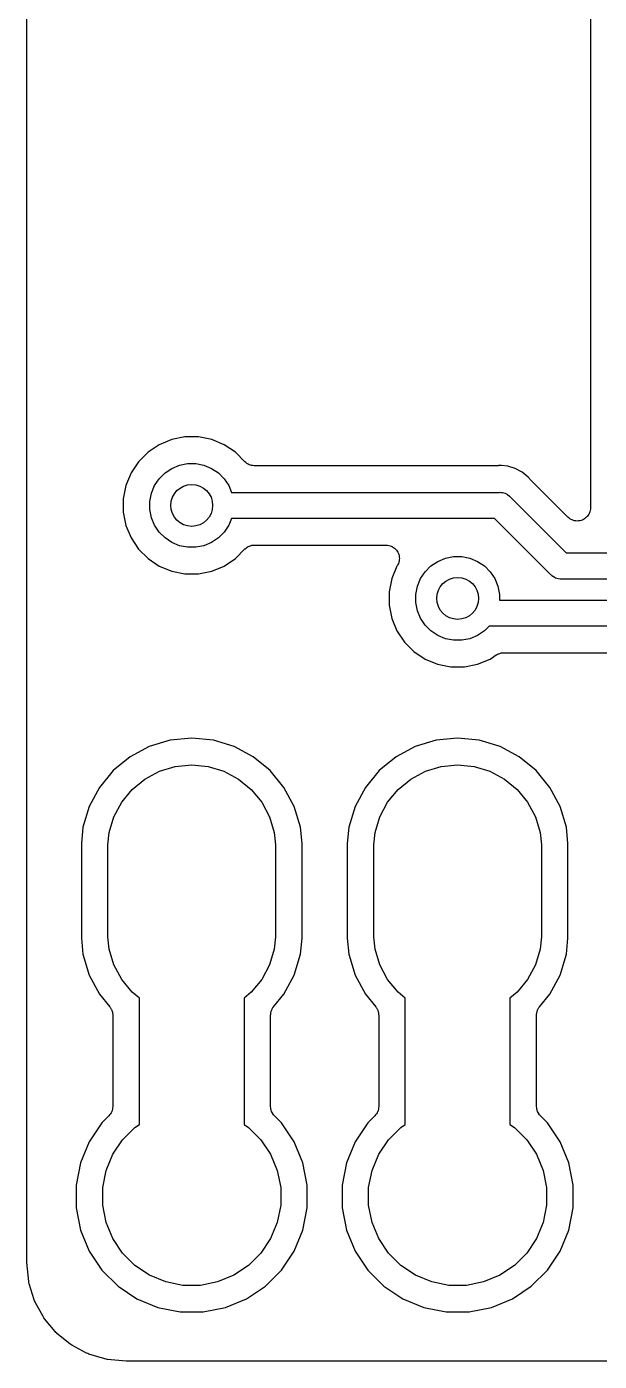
# Model space of a CAD drawing. Extents: x 94.3 to 145.3, y -143.8 to -113.4.
# Drawn here: x 94.31 to 99.78, y -143.82 to -131.06 of the extents above; entities that cross this region are included whole.
import ezdxf

# ---------------------------------------------------------------- set-up
doc = ezdxf.new("R2010")
doc.units = 0
doc.layers.add('BLACK', color=7, linetype='CONTINUOUS')

msp = doc.modelspace()

# ---------------------------------------------------------------- linework, layer by layer
at = {"layer": 'BLACK', "linetype": 'CONTINUOUS'}
for p, q in [((94.309, -142.86), (94.309, -123.466)), ((99.695, -128.911), (99.695, -135.658)), ((95.5752, -135.056), (95.4681, -135.128)), ((95.6942, -135.007), (95.5752, -135.056)), ((95.8206, -134.982), (95.6942, -135.007)), ((95.9494, -134.982), (95.8206, -134.982)), ((96.0758, -135.007), (95.9494, -134.982)), ((96.1948, -135.056), (96.0758, -135.007)), ((96.3019, -135.128), (96.1948, -135.056)), ((95.4681, -135.128), (95.377, -135.219)), ((96.3937, -135.22), (96.3019, -135.128)), ((95.3054, -135.326), (95.2561, -135.445)), ((95.377, -135.219), (95.3054, -135.326)), ((95.5743, -135.381), (95.63, -135.325)), ((95.63, -135.325), (95.6955, -135.282)), ((95.6955, -135.282), (95.7683, -135.251)), ((95.7683, -135.251), (95.8456, -135.236)), ((95.8456, -135.236), (95.9244, -135.236)), ((95.9244, -135.236), (96.0017, -135.251)), ((96.0017, -135.251), (96.0745, -135.282)), ((96.0745, -135.282), (96.14, -135.325)), ((96.14, -135.325), (96.1957, -135.381)), ((96.4028, -135.227), (96.3937, -135.22)), ((96.4117, -135.235), (96.4028, -135.227)), ((96.4123, -135.235), (96.4117, -135.235)), ((96.4129, -135.236), (96.4123, -135.235)), ((96.4232, -135.241), (96.4129, -135.236)), ((96.4335, -135.247), (96.4232, -135.241)), ((96.4341, -135.247), (96.4335, -135.247)), ((96.4347, -135.247), (96.4341, -135.247)), ((96.4458, -135.251), (96.4347, -135.247)), ((96.4571, -135.254), (96.4458, -135.251)), ((96.4578, -135.254), (96.4571, -135.254)), ((96.4584, -135.254), (96.4578, -135.254)), ((96.47, -135.256), (96.4584, -135.254)), ((96.4817, -135.257), (96.47, -135.256)), ((96.483, -135.257), (96.4817, -135.257)), ((96.4831, -135.257), (96.483, -135.257)), ((96.4835, -135.257), (96.4831, -135.257)), ((96.4831, -135.257), (96.4831, -135.257)), ((98.8053, -135.257), (96.4835, -135.257)), ((98.8107, -135.256), (98.8053, -135.257)), ((98.816, -135.257), (98.8107, -135.256)), ((98.8178, -135.256), (98.816, -135.257)), ((98.8302, -135.255), (98.8178, -135.256)), ((98.8426, -135.256), (98.8302, -135.255)), ((98.9045, -135.262), (98.8426, -135.256)), ((98.8426, -135.256), (98.8426, -135.256)), ((98.9759, -135.284), (98.9045, -135.262)), ((99.0418, -135.319), (98.9759, -135.284)), ((99.0995, -135.367), (99.0418, -135.319)), ((95.2561, -135.445), (95.231, -135.572)), ((95.5004, -135.519), (95.5305, -135.447)), ((95.5305, -135.447), (95.5743, -135.381)), ((96.1957, -135.381), (96.2395, -135.447)), ((96.2395, -135.447), (96.2662, -135.511)), ((99.1074, -135.376), (99.0995, -135.367)), ((99.1112, -135.38), (99.1074, -135.376)), ((99.1145, -135.384), (99.1112, -135.38)), ((99.1158, -135.386), (99.1145, -135.384)), ((99.4782, -135.748), (99.1158, -135.386)), ((95.231, -135.572), (95.231, -135.7)), ((95.485, -135.597), (95.5004, -135.519)), ((96.2662, -135.511), (98.8241, -135.511)), ((98.8241, -135.511), (98.8302, -135.51)), ((98.8302, -135.51), (98.8363, -135.511)), ((98.8363, -135.511), (98.8363, -135.511)), ((98.8363, -135.511), (98.8547, -135.513)), ((98.8547, -135.513), (98.8782, -135.52)), ((98.8782, -135.52), (98.9, -135.532)), ((98.9, -135.532), (98.919, -135.547)), ((98.919, -135.547), (98.9229, -135.552)), ((98.9229, -135.552), (99.461, -136.09)), ((95.231, -135.7), (95.2561, -135.827)), ((95.485, -135.675), (95.485, -135.597)), ((95.5004, -135.753), (95.485, -135.675)), ((99.6847, -135.708), (99.6789, -135.719)), ((99.6848, -135.708), (99.6847, -135.708)), ((99.6849, -135.708), (99.6848, -135.708)), ((99.6886, -135.696), (99.6849, -135.708)), ((99.6922, -135.685), (99.6886, -135.696)), ((99.6923, -135.684), (99.6922, -135.685)), ((99.6936, -135.672), (99.6923, -135.684)), ((99.6923, -135.684), (99.6923, -135.684)), ((99.695, -135.66), (99.6936, -135.672)), ((99.695, -135.658), (99.695, -135.66)), ((99.695, -135.66), (99.695, -135.66)), ((99.695, -135.66), (99.695, -135.66)), ((99.695, -135.66), (99.695, -135.66)), ((95.2561, -135.827), (95.3054, -135.946)), ((95.5305, -135.825), (95.5004, -135.753)), ((95.5743, -135.891), (95.5305, -135.825)), ((96.2395, -135.825), (96.1957, -135.891)), ((96.2662, -135.761), (96.2395, -135.825)), ((98.7784, -135.761), (96.2662, -135.761)), ((99.3165, -136.299), (98.7784, -135.761)), ((99.4876, -135.756), (99.4782, -135.748)), ((99.497, -135.764), (99.4876, -135.756)), ((99.4972, -135.764), (99.497, -135.764)), ((99.4974, -135.764), (99.4972, -135.764)), ((99.508, -135.769), (99.4974, -135.764)), ((99.5188, -135.775), (99.508, -135.769)), ((99.519, -135.775), (99.5188, -135.775)), ((99.5192, -135.775), (99.519, -135.775)), ((99.5309, -135.779), (99.5192, -135.775)), ((99.5425, -135.783), (99.5309, -135.779)), ((99.5427, -135.783), (99.5425, -135.783)), ((99.5429, -135.783), (99.5427, -135.783)), ((99.555, -135.784), (99.5429, -135.783)), ((99.5671, -135.785), (99.555, -135.784)), ((99.5673, -135.785), (99.5671, -135.785)), ((99.5676, -135.785), (99.5673, -135.785)), ((99.5798, -135.784), (99.5676, -135.785)), ((99.5918, -135.783), (99.5798, -135.784)), ((99.592, -135.783), (99.5918, -135.783)), ((99.5922, -135.783), (99.592, -135.783)), ((99.6042, -135.779), (99.5922, -135.783)), ((99.6156, -135.776), (99.6042, -135.779)), ((99.6158, -135.776), (99.6156, -135.776)), ((99.616, -135.776), (99.6158, -135.776)), ((99.6269, -135.77), (99.616, -135.776)), ((99.6375, -135.764), (99.6269, -135.77)), ((99.6377, -135.764), (99.6375, -135.764)), ((99.6379, -135.764), (99.6377, -135.764)), ((99.6475, -135.756), (99.6379, -135.764)), ((99.6569, -135.749), (99.6475, -135.756)), ((99.657, -135.749), (99.6569, -135.749)), ((99.6572, -135.749), (99.657, -135.749)), ((99.6651, -135.739), (99.6572, -135.749)), ((99.6728, -135.73), (99.6651, -135.739)), ((99.6729, -135.73), (99.6728, -135.73)), ((99.673, -135.73), (99.6729, -135.73)), ((99.6789, -135.719), (99.673, -135.73)), ((95.3054, -135.946), (95.377, -136.053)), ((95.63, -135.947), (95.5743, -135.891)), ((95.6955, -135.99), (95.63, -135.947)), ((96.14, -135.947), (96.0745, -135.99)), ((96.1957, -135.891), (96.14, -135.947)), ((95.377, -136.053), (95.4681, -136.144)), ((95.7683, -136.021), (95.6955, -135.99)), ((95.8456, -136.036), (95.7683, -136.021)), ((95.9244, -136.036), (95.8456, -136.036)), ((96.0017, -136.021), (95.9244, -136.036)), ((96.0745, -135.99), (96.0017, -136.021)), ((96.3019, -136.144), (96.3937, -136.052)), ((96.3937, -136.052), (96.394, -136.052)), ((96.394, -136.052), (96.395, -136.051)), ((96.394, -136.052), (96.394, -136.052)), ((96.394, -136.052), (96.394, -136.052)), ((96.395, -136.051), (96.4042, -136.044)), ((96.4042, -136.044), (96.4132, -136.036)), ((96.4132, -136.036), (96.4138, -136.036)), ((96.4138, -136.036), (96.4143, -136.035)), ((96.4143, -136.035), (96.4248, -136.03)), ((96.4248, -136.03), (96.4351, -136.025)), ((96.4351, -136.025), (96.4357, -136.024)), ((96.4357, -136.024), (96.4363, -136.024)), ((96.4363, -136.024), (96.4476, -136.021)), ((96.4476, -136.021), (96.4588, -136.017)), ((96.4588, -136.017), (96.4595, -136.017)), ((96.4595, -136.017), (96.4601, -136.017)), ((96.4601, -136.017), (96.4718, -136.016)), ((96.4718, -136.016), (96.4835, -136.015)), ((96.4835, -136.015), (97.7416, -136.015)), ((97.7416, -136.015), (97.7428, -136.015)), ((97.7428, -136.015), (97.7428, -136.015)), ((97.7428, -136.015), (97.7429, -136.015)), ((97.7429, -136.015), (97.7434, -136.015)), ((97.7434, -136.015), (97.7554, -136.016)), ((97.7554, -136.016), (97.7675, -136.018)), ((97.7675, -136.018), (97.7677, -136.018)), ((97.7677, -136.018), (97.768, -136.018)), ((97.768, -136.018), (97.7796, -136.021)), ((97.7796, -136.021), (97.7911, -136.025)), ((97.7911, -136.025), (97.7914, -136.025)), ((97.7914, -136.025), (97.7916, -136.025)), ((97.7916, -136.025), (97.8022, -136.031)), ((97.8022, -136.031), (97.8129, -136.037)), ((97.8129, -136.037), (97.8131, -136.037)), ((97.8131, -136.037), (97.8134, -136.037)), ((97.8134, -136.037), (97.8225, -136.045)), ((97.8225, -136.045), (97.832, -136.053)), ((97.832, -136.053), (97.8321, -136.053)), ((97.8321, -136.053), (97.8323, -136.053)), ((97.8323, -136.053), (97.8399, -136.063)), ((97.8399, -136.063), (97.8476, -136.072)), ((97.8476, -136.072), (97.8477, -136.072)), ((97.8477, -136.072), (97.8479, -136.072)), ((97.8479, -136.072), (97.8535, -136.083)), ((97.8535, -136.083), (97.8592, -136.094)), ((97.8592, -136.094), (97.8592, -136.094)), ((97.8592, -136.094), (97.8594, -136.094)), ((97.8594, -136.094), (97.8627, -136.106)), ((99.461, -136.09), (107.954, -136.09)), ((95.4681, -136.144), (95.5752, -136.216)), ((95.5752, -136.216), (95.6942, -136.265)), ((96.0758, -136.265), (96.1948, -136.216)), ((96.1948, -136.216), (96.3019, -136.144)), ((97.8454, -136.215), (97.7961, -136.334)), ((97.8472, -136.213), (97.8454, -136.215)), ((97.8529, -136.202), (97.8472, -136.213)), ((97.8587, -136.191), (97.8529, -136.202)), ((97.8588, -136.191), (97.8587, -136.191)), ((97.8589, -136.191), (97.8588, -136.191)), ((97.8624, -136.179), (97.8589, -136.191)), ((97.866, -136.168), (97.8624, -136.179)), ((97.8627, -136.106), (97.8663, -136.118)), ((97.8661, -136.167), (97.866, -136.167)), ((97.866, -136.167), (97.866, -136.168)), ((97.8673, -136.155), (97.8661, -136.167)), ((97.8663, -136.118), (97.8663, -136.118)), ((97.8663, -136.118), (97.8664, -136.118)), ((97.8664, -136.118), (97.8675, -136.13)), ((97.8686, -136.143), (97.8673, -136.155)), ((97.8675, -136.13), (97.8686, -136.142)), ((97.8686, -136.142), (97.8686, -136.143)), ((97.8686, -136.143), (97.8686, -136.143)), ((98.1143, -136.27), (98.17, -136.214)), ((98.17, -136.214), (98.2355, -136.171)), ((98.2355, -136.171), (98.3083, -136.14)), ((98.3083, -136.14), (98.3856, -136.125)), ((98.3856, -136.125), (98.4644, -136.125)), ((98.4644, -136.125), (98.5417, -136.14)), ((98.5417, -136.14), (98.6145, -136.171)), ((98.6145, -136.171), (98.68, -136.214)), ((98.68, -136.214), (98.7357, -136.27)), ((95.6942, -136.265), (95.8206, -136.29)), ((95.8206, -136.29), (95.9494, -136.29)), ((95.9494, -136.29), (96.0758, -136.265)), ((97.7961, -136.334), (97.771, -136.461)), ((98.0404, -136.408), (98.0705, -136.336)), ((98.0705, -136.336), (98.1143, -136.27)), ((98.7357, -136.27), (98.7795, -136.336)), ((98.7795, -136.336), (98.8096, -136.408)), ((99.3204, -136.304), (99.3165, -136.299)), ((99.3251, -136.308), (99.3204, -136.304)), ((99.3394, -136.319), (99.3251, -136.308)), ((99.3569, -136.329), (99.3394, -136.319)), ((99.3611, -136.331), (99.3569, -136.329)), ((99.3847, -136.338), (99.3611, -136.331)), ((99.4031, -136.34), (99.3847, -136.338)), ((99.4092, -136.341), (99.4031, -136.34)), ((99.4031, -136.34), (99.4031, -136.34)), ((99.4153, -136.34), (99.4092, -136.341)), ((108, -136.34), (99.4153, -136.34)), ((97.771, -136.461), (97.771, -136.589)), ((98.025, -136.486), (98.0404, -136.408)), ((98.8096, -136.408), (98.825, -136.486)), ((97.771, -136.589), (97.7961, -136.716)), ((98.025, -136.564), (98.025, -136.486)), ((98.0404, -136.642), (98.025, -136.564)), ((98.825, -136.486), (98.825, -136.54)), ((98.825, -136.54), (108.901, -136.54)), ((97.7961, -136.716), (97.8454, -136.835)), ((98.0705, -136.714), (98.0404, -136.642)), ((98.1143, -136.78), (98.0705, -136.714)), ((97.8454, -136.835), (97.917, -136.942)), ((98.17, -136.836), (98.1143, -136.78)), ((98.2355, -136.879), (98.17, -136.836)), ((98.68, -136.836), (98.6145, -136.879)), ((98.7257, -136.79), (98.68, -136.836)), ((108.947, -136.79), (98.7257, -136.79)), ((97.917, -136.942), (98.0081, -137.033)), ((98.3083, -136.91), (98.2355, -136.879)), ((98.3856, -136.925), (98.3083, -136.91)), ((98.4644, -136.925), (98.3856, -136.925)), ((98.5417, -136.91), (98.4644, -136.925)), ((98.6145, -136.879), (98.5417, -136.91)), ((98.0081, -137.033), (98.1152, -137.105)), ((98.1152, -137.105), (98.2342, -137.154)), ((98.6158, -137.154), (98.7348, -137.105)), ((98.7348, -137.105), (98.7934, -137.065)), ((98.7934, -137.065), (98.7936, -137.065)), ((98.7936, -137.065), (98.7936, -137.065)), ((98.7936, -137.065), (98.7937, -137.065)), ((98.7937, -137.065), (98.7948, -137.064)), ((98.7948, -137.064), (98.8052, -137.059)), ((98.8052, -137.059), (98.8155, -137.054)), ((98.8155, -137.054), (98.8162, -137.053)), ((98.8162, -137.053), (98.8169, -137.053)), ((98.8169, -137.053), (98.8281, -137.05)), ((98.8281, -137.05), (98.8393, -137.046)), ((98.8393, -137.046), (98.84, -137.046)), ((98.84, -137.046), (98.8407, -137.046)), ((98.8407, -137.046), (98.8523, -137.045)), ((98.8523, -137.045), (98.8639, -137.044)), ((98.8639, -137.044), (101.458, -137.044)), ((98.2342, -137.154), (98.3606, -137.179)), ((98.3606, -137.179), (98.4894, -137.179)), ((98.4894, -137.179), (98.6158, -137.154)), ((95.6784, -137.88), (95.4797, -137.941)), ((95.885, -137.86), (95.6784, -137.88)), ((96.0916, -137.88), (95.885, -137.86)), ((96.2903, -137.941), (96.0916, -137.88)), ((98.2184, -137.88), (98.0197, -137.941)), ((98.425, -137.86), (98.2184, -137.88)), ((98.6316, -137.88), (98.425, -137.86)), ((98.8303, -137.941), (98.6316, -137.88)), ((95.4797, -137.941), (95.2966, -138.038)), ((96.4734, -138.038), (96.2903, -137.941)), ((98.0197, -137.941), (97.8366, -138.038)), ((99.0134, -138.038), (98.8303, -137.941)), ((95.2966, -138.038), (95.1361, -138.17)), ((95.5774, -138.176), (95.7282, -138.131)), ((95.7282, -138.131), (95.885, -138.115)), ((95.885, -138.115), (96.0418, -138.131)), ((96.0418, -138.131), (96.1926, -138.176)), ((96.6339, -138.17), (96.4734, -138.038)), ((97.8366, -138.038), (97.6761, -138.17)), ((98.1174, -138.176), (98.2682, -138.131)), ((98.2682, -138.131), (98.425, -138.115)), ((98.425, -138.115), (98.5818, -138.131)), ((98.5818, -138.131), (98.7326, -138.176)), ((99.1739, -138.17), (99.0134, -138.038)), ((95.1361, -138.17), (95.0044, -138.331)), ((95.3166, -138.351), (95.4384, -138.251)), ((95.4384, -138.251), (95.5774, -138.176)), ((96.1926, -138.176), (96.3316, -138.251)), ((96.3316, -138.251), (96.4534, -138.351)), ((96.7656, -138.331), (96.6339, -138.17)), ((97.6761, -138.17), (97.5444, -138.331)), ((97.8566, -138.351), (97.9784, -138.251)), ((97.9784, -138.251), (98.1174, -138.176)), ((98.7326, -138.176), (98.8716, -138.251)), ((98.8716, -138.251), (98.9934, -138.351)), ((99.3056, -138.331), (99.1739, -138.17)), ((95.0044, -138.331), (94.9065, -138.514)), ((95.2166, -138.472), (95.3166, -138.351)), ((96.4534, -138.351), (96.5534, -138.472)), ((96.8635, -138.514), (96.7656, -138.331)), ((97.5444, -138.331), (97.4465, -138.514)), ((97.7566, -138.472), (97.8566, -138.351)), ((98.9934, -138.351), (99.0934, -138.472)), ((99.4035, -138.514), (99.3056, -138.331)), ((94.9065, -138.514), (94.8462, -138.712)), ((95.1423, -138.611), (95.2166, -138.472)), ((96.5534, -138.472), (96.6277, -138.611)), ((96.9237, -138.712), (96.8635, -138.514)), ((97.4465, -138.514), (97.3862, -138.712)), ((97.6823, -138.611), (97.7566, -138.472)), ((99.0934, -138.472), (99.1677, -138.611)), ((99.4637, -138.712), (99.4035, -138.514)), ((95.0966, -138.762), (95.1423, -138.611)), ((96.6277, -138.611), (96.6734, -138.762)), ((97.6366, -138.762), (97.6823, -138.611)), ((99.1677, -138.611), (99.2134, -138.762)), ((94.8462, -138.712), (94.831, -138.867)), ((95.085, -138.88), (95.0966, -138.762)), ((96.6734, -138.762), (96.685, -138.88)), ((96.939, -138.867), (96.9237, -138.712)), ((97.3862, -138.712), (97.371, -138.867)), ((97.625, -138.88), (97.6366, -138.762)), ((99.2134, -138.762), (99.225, -138.88)), ((99.479, -138.867), (99.4637, -138.712)), ((94.831, -138.867), (94.831, -139.771)), ((95.085, -139.758), (95.085, -138.88)), ((96.685, -138.88), (96.685, -139.758)), ((96.939, -139.771), (96.939, -138.867)), ((97.371, -138.867), (97.371, -139.771)), ((97.625, -139.758), (97.625, -138.88)), ((99.225, -138.88), (99.225, -139.758)), ((99.479, -139.771), (99.479, -138.867)), ((94.831, -139.771), (94.8462, -139.926)), ((95.0966, -139.876), (95.085, -139.758)), ((96.685, -139.758), (96.6734, -139.876)), ((96.9237, -139.926), (96.939, -139.771)), ((97.371, -139.771), (97.3862, -139.926)), ((97.6366, -139.876), (97.625, -139.758)), ((99.225, -139.758), (99.2134, -139.876)), ((99.4637, -139.926), (99.479, -139.771)), ((94.8462, -139.926), (94.9065, -140.124)), ((95.1423, -140.027), (95.0966, -139.876)), ((96.6734, -139.876), (96.6277, -140.027)), ((96.8635, -140.124), (96.9237, -139.926)), ((97.3862, -139.926), (97.4465, -140.124)), ((97.6823, -140.027), (97.6366, -139.876)), ((99.2134, -139.876), (99.1677, -140.027)), ((99.4035, -140.124), (99.4637, -139.926)), ((95.2166, -140.166), (95.1423, -140.027)), ((96.6277, -140.027), (96.5534, -140.166)), ((97.7566, -140.166), (97.6823, -140.027)), ((99.1677, -140.027), (99.0934, -140.166)), ((94.9065, -140.124), (95.0044, -140.307)), ((95.3166, -140.287), (95.2166, -140.166)), ((96.5534, -140.166), (96.4534, -140.287)), ((96.7656, -140.307), (96.8635, -140.124)), ((97.4465, -140.124), (97.5444, -140.307)), ((97.8566, -140.287), (97.7566, -140.166)), ((99.0934, -140.166), (98.9934, -140.287)), ((99.3056, -140.307), (99.4035, -140.124)), ((95.0044, -140.307), (95.1022, -140.427)), ((95.385, -140.344), (95.3166, -140.287)), ((96.4534, -140.287), (96.385, -140.344)), ((96.6678, -140.427), (96.7656, -140.307)), ((97.5444, -140.307), (97.6422, -140.427)), ((97.925, -140.344), (97.8566, -140.287)), ((98.9934, -140.287), (98.925, -140.344)), ((99.2078, -140.427), (99.3056, -140.307)), ((95.1022, -140.427), (95.1033, -140.428)), ((95.1033, -140.428), (95.1063, -140.433)), ((95.1063, -140.433), (95.1098, -140.437)), ((95.1098, -140.437), (95.113, -140.443)), ((95.385, -141.552), (95.385, -140.344)), ((96.385, -140.344), (96.385, -141.552)), ((96.6579, -140.441), (96.6612, -140.435)), ((96.6612, -140.435), (96.6648, -140.431)), ((96.6648, -140.431), (96.6678, -140.427)), ((97.6422, -140.427), (97.6433, -140.428)), ((97.6433, -140.428), (97.6463, -140.433)), ((97.6463, -140.433), (97.6498, -140.437)), ((97.6498, -140.437), (97.653, -140.443)), ((97.925, -141.552), (97.925, -140.344)), ((98.925, -140.344), (98.925, -141.552)), ((99.1979, -140.441), (99.2012, -140.435)), ((99.2012, -140.435), (99.2048, -140.431)), ((99.2048, -140.431), (99.2078, -140.427)), ((95.113, -140.443), (95.1168, -140.449)), ((95.1168, -140.449), (95.1188, -140.454)), ((95.1188, -140.454), (95.1214, -140.459)), ((95.1214, -140.459), (95.1234, -140.465)), ((95.1234, -140.465), (95.126, -140.472)), ((95.126, -140.472), (95.127, -140.477)), ((95.127, -140.477), (95.1286, -140.482)), ((95.1286, -140.482), (95.1293, -140.489)), ((95.1293, -140.489), (95.1305, -140.496)), ((95.1305, -140.496), (95.1305, -140.502)), ((95.1305, -140.502), (95.131, -140.507)), ((95.131, -140.507), (95.131, -141.38)), ((96.639, -140.505), (96.6396, -140.5)), ((96.639, -140.507), (96.639, -140.505)), ((96.639, -141.38), (96.639, -140.507)), ((96.6396, -140.494), (96.641, -140.488)), ((96.6396, -140.5), (96.6396, -140.494)), ((96.641, -140.488), (96.6418, -140.481)), ((96.6418, -140.481), (96.6434, -140.475)), ((96.6434, -140.475), (96.6445, -140.47)), ((96.6445, -140.47), (96.6472, -140.464)), ((96.6472, -140.464), (96.6493, -140.457)), ((96.6493, -140.457), (96.6519, -140.452)), ((96.6519, -140.452), (96.654, -140.447)), ((96.654, -140.447), (96.6579, -140.441)), ((97.653, -140.443), (97.6568, -140.449)), ((97.6568, -140.449), (97.6588, -140.454)), ((97.6588, -140.454), (97.6614, -140.459)), ((97.6614, -140.459), (97.6634, -140.465)), ((97.6634, -140.465), (97.666, -140.472)), ((97.666, -140.472), (97.667, -140.477)), ((97.667, -140.477), (97.6686, -140.482)), ((97.6686, -140.482), (97.6693, -140.489)), ((97.6693, -140.489), (97.6705, -140.496)), ((97.6705, -140.496), (97.6705, -140.502)), ((97.6705, -140.502), (97.671, -140.507)), ((97.671, -140.507), (97.671, -141.38)), ((99.179, -140.505), (99.1796, -140.5)), ((99.179, -140.507), (99.179, -140.505)), ((99.179, -141.38), (99.179, -140.507)), ((99.1796, -140.494), (99.181, -140.488)), ((99.1796, -140.5), (99.1796, -140.494)), ((99.181, -140.488), (99.1818, -140.481)), ((99.1818, -140.481), (99.1834, -140.475)), ((99.1834, -140.475), (99.1845, -140.47)), ((99.1845, -140.47), (99.1872, -140.464)), ((99.1872, -140.464), (99.1893, -140.457)), ((99.1893, -140.457), (99.1919, -140.452)), ((99.1919, -140.452), (99.194, -140.447)), ((99.194, -140.447), (99.1979, -140.441)), ((95.1088, -141.452), (95.1012, -141.461)), ((95.1091, -141.451), (95.1088, -141.452)), ((95.1095, -141.451), (95.1091, -141.451)), ((95.1151, -141.44), (95.1095, -141.451)), ((95.1207, -141.43), (95.1151, -141.44)), ((95.1209, -141.429), (95.1207, -141.43)), ((95.1212, -141.429), (95.1209, -141.429)), ((95.1247, -141.418), (95.1212, -141.429)), ((95.1282, -141.407), (95.1247, -141.418)), ((95.1283, -141.406), (95.1282, -141.407)), ((95.1285, -141.405), (95.1283, -141.406)), ((95.1297, -141.394), (95.1285, -141.405)), ((95.131, -141.382), (95.1297, -141.394)), ((95.131, -141.38), (95.131, -141.381)), ((95.131, -141.381), (95.131, -141.381)), ((95.131, -141.381), (95.131, -141.381)), ((95.131, -141.381), (95.131, -141.382)), ((96.6401, -141.392), (96.639, -141.38)), ((96.6412, -141.403), (96.6401, -141.392)), ((96.6414, -141.404), (96.6412, -141.403)), ((96.6414, -141.405), (96.6414, -141.404)), ((96.6448, -141.416), (96.6414, -141.405)), ((96.6481, -141.427), (96.6448, -141.416)), ((96.6484, -141.428), (96.6481, -141.427)), ((96.6486, -141.428), (96.6484, -141.428)), ((96.6541, -141.439), (96.6486, -141.428)), ((96.6595, -141.449), (96.6541, -141.439)), ((96.6599, -141.45), (96.6595, -141.449)), ((96.6602, -141.45), (96.6599, -141.45)), ((96.6676, -141.459), (96.6602, -141.45)), ((97.6488, -141.452), (97.6412, -141.461)), ((97.6491, -141.451), (97.6488, -141.452)), ((97.6495, -141.451), (97.6491, -141.451)), ((97.6551, -141.44), (97.6495, -141.451)), ((97.6607, -141.43), (97.6551, -141.44)), ((97.6609, -141.429), (97.6607, -141.43)), ((97.6612, -141.429), (97.6609, -141.429)), ((97.6647, -141.418), (97.6612, -141.429)), ((97.6682, -141.407), (97.6647, -141.418)), ((97.6683, -141.406), (97.6682, -141.407)), ((97.6685, -141.405), (97.6683, -141.406)), ((97.6697, -141.394), (97.6685, -141.405)), ((97.671, -141.382), (97.6697, -141.394)), ((97.671, -141.38), (97.671, -141.381)), ((97.671, -141.381), (97.671, -141.381)), ((97.671, -141.381), (97.671, -141.381)), ((97.671, -141.381), (97.671, -141.382)), ((99.1801, -141.392), (99.179, -141.38)), ((99.1812, -141.403), (99.1801, -141.392)), ((99.1814, -141.404), (99.1812, -141.403)), ((99.1814, -141.405), (99.1814, -141.404)), ((99.1848, -141.416), (99.1814, -141.405)), ((99.1881, -141.427), (99.1848, -141.416)), ((99.1884, -141.428), (99.1881, -141.427)), ((99.1886, -141.428), (99.1884, -141.428)), ((99.1941, -141.439), (99.1886, -141.428)), ((99.1995, -141.449), (99.1941, -141.439)), ((99.1999, -141.45), (99.1995, -141.449)), ((99.2002, -141.45), (99.1999, -141.45)), ((99.2076, -141.459), (99.2002, -141.45)), ((95.0275, -141.536), (94.9066, -141.717)), ((95.0938, -141.47), (95.0275, -141.536)), ((95.1012, -141.461), (95.0938, -141.47)), ((95.2248, -141.698), (95.3432, -141.58)), ((95.3432, -141.58), (95.385, -141.552)), ((96.385, -141.552), (96.4268, -141.58)), ((96.4268, -141.58), (96.5452, -141.698)), ((96.675, -141.469), (96.6676, -141.459)), ((96.6759, -141.47), (96.675, -141.469)), ((96.6762, -141.47), (96.6759, -141.47)), ((96.6759, -141.47), (96.6759, -141.47)), ((96.6759, -141.47), (96.6759, -141.47)), ((96.7425, -141.536), (96.6762, -141.47)), ((96.8634, -141.717), (96.7425, -141.536)), ((97.5675, -141.536), (97.4466, -141.717)), ((97.6338, -141.47), (97.5675, -141.536)), ((97.6412, -141.461), (97.6338, -141.47)), ((97.7648, -141.698), (97.8832, -141.58)), ((97.8832, -141.58), (97.925, -141.552)), ((98.925, -141.552), (98.9668, -141.58)), ((98.9668, -141.58), (99.0852, -141.698)), ((99.215, -141.469), (99.2076, -141.459)), ((99.2159, -141.47), (99.215, -141.469)), ((99.2162, -141.47), (99.2159, -141.47)), ((99.2159, -141.47), (99.2159, -141.47)), ((99.2159, -141.47), (99.2159, -141.47)), ((99.2825, -141.536), (99.2162, -141.47)), ((99.4034, -141.717), (99.2825, -141.536)), ((95.1317, -141.837), (95.2248, -141.698)), ((96.5452, -141.698), (96.6383, -141.837)), ((97.6717, -141.837), (97.7648, -141.698)), ((99.0852, -141.698), (99.1783, -141.837)), ((94.9066, -141.717), (94.8234, -141.918)), ((95.0677, -141.992), (95.1317, -141.837)), ((96.6383, -141.837), (96.7023, -141.992)), ((96.9466, -141.918), (96.8634, -141.717)), ((97.4466, -141.717), (97.3634, -141.918)), ((97.6077, -141.992), (97.6717, -141.837)), ((99.1783, -141.837), (99.2423, -141.992)), ((99.4866, -141.918), (99.4034, -141.717)), ((94.8234, -141.918), (94.781, -142.131)), ((96.989, -142.131), (96.9466, -141.918)), ((97.3634, -141.918), (97.321, -142.131)), ((99.529, -142.131), (99.4866, -141.918)), ((95.035, -142.156), (95.0677, -141.992)), ((96.7023, -141.992), (96.735, -142.156)), ((97.575, -142.156), (97.6077, -141.992)), ((99.2423, -141.992), (99.275, -142.156)), ((94.781, -142.131), (94.781, -142.349)), ((95.035, -142.324), (95.035, -142.156)), ((96.735, -142.156), (96.735, -142.324)), ((96.989, -142.349), (96.989, -142.131)), ((97.321, -142.131), (97.321, -142.349)), ((97.575, -142.324), (97.575, -142.156)), ((99.275, -142.156), (99.275, -142.324)), ((99.529, -142.349), (99.529, -142.131)), ((94.781, -142.349), (94.8234, -142.562)), ((95.0677, -142.488), (95.035, -142.324)), ((96.735, -142.324), (96.7023, -142.488)), ((96.9466, -142.562), (96.989, -142.349)), ((97.321, -142.349), (97.3634, -142.562)), ((97.6077, -142.488), (97.575, -142.324)), ((99.275, -142.324), (99.2423, -142.488)), ((99.4866, -142.562), (99.529, -142.349)), ((94.8234, -142.562), (94.9066, -142.763)), ((95.1317, -142.643), (95.0677, -142.488)), ((96.7023, -142.488), (96.6383, -142.643)), ((96.8634, -142.763), (96.9466, -142.562)), ((97.3634, -142.562), (97.4466, -142.763)), ((97.6717, -142.643), (97.6077, -142.488)), ((99.2423, -142.488), (99.1783, -142.643)), ((99.4034, -142.763), (99.4866, -142.562)), ((95.2248, -142.782), (95.1317, -142.643)), ((96.6383, -142.643), (96.5452, -142.782)), ((97.7648, -142.782), (97.6717, -142.643)), ((99.1783, -142.643), (99.0852, -142.782)), ((94.3096, -142.865), (94.309, -142.86)), ((94.9066, -142.763), (95.0275, -142.944)), ((95.3432, -142.9), (95.2248, -142.782)), ((96.5452, -142.782), (96.4268, -142.9)), ((96.7425, -142.944), (96.8634, -142.763)), ((97.4466, -142.763), (97.5675, -142.944)), ((97.8832, -142.9), (97.7648, -142.782)), ((99.0852, -142.782), (98.9668, -142.9)), ((99.2825, -142.944), (99.4034, -142.763)), ((94.3095, -142.871), (94.3096, -142.865)), ((94.3097, -142.873), (94.3095, -142.871)), ((94.3285, -143.052), (94.3097, -142.873)), ((95.0275, -142.944), (95.1812, -143.098)), ((95.4824, -142.993), (95.3432, -142.9)), ((96.4268, -142.9), (96.2876, -142.993)), ((96.5888, -143.098), (96.7425, -142.944)), ((97.5675, -142.944), (97.7212, -143.098)), ((98.0224, -142.993), (97.8832, -142.9)), ((98.9668, -142.9), (98.8276, -142.993)), ((99.1288, -143.098), (99.2825, -142.944)), ((94.3308, -143.063), (94.3285, -143.052)), ((94.3329, -143.074), (94.3308, -143.063)), ((94.3334, -143.076), (94.3329, -143.074)), ((94.3803, -143.227), (94.3334, -143.076)), ((95.1812, -143.098), (95.3621, -143.218)), ((95.6371, -143.057), (95.4824, -142.993)), ((95.8013, -143.09), (95.6371, -143.057)), ((95.9687, -143.09), (95.8013, -143.09)), ((96.1329, -143.057), (95.9687, -143.09)), ((96.2876, -142.993), (96.1329, -143.057)), ((96.4079, -143.218), (96.5888, -143.098)), ((97.7212, -143.098), (97.9021, -143.218)), ((98.1771, -143.057), (98.0224, -142.993)), ((98.3413, -143.09), (98.1771, -143.057)), ((98.5087, -143.09), (98.3413, -143.09)), ((98.6729, -143.057), (98.5087, -143.09)), ((98.8276, -142.993), (98.6729, -143.057)), ((98.9479, -143.218), (99.1288, -143.098)), ((94.3847, -143.238), (94.3803, -143.227)), ((94.3891, -143.248), (94.3847, -143.238)), ((95.3621, -143.218), (95.563, -143.302)), ((96.207, -143.302), (96.4079, -143.218)), ((97.9021, -143.218), (98.103, -143.302)), ((98.747, -143.302), (98.9479, -143.218)), ((94.3899, -143.25), (94.3891, -143.248)), ((94.4653, -143.389), (94.3899, -143.25)), ((95.563, -143.302), (95.7763, -143.344)), ((95.7763, -143.344), (95.9937, -143.344)), ((95.9937, -143.344), (96.207, -143.302)), ((98.103, -143.302), (98.3163, -143.344)), ((98.3163, -143.344), (98.5337, -143.344)), ((98.5337, -143.344), (98.747, -143.302)), ((94.4717, -143.399), (94.4653, -143.389)), ((94.478, -143.409), (94.4717, -143.399)), ((94.4791, -143.41), (94.478, -143.409)), ((94.5801, -143.532), (94.4791, -143.41)), ((94.5883, -143.54), (94.5801, -143.532)), ((94.5963, -143.548), (94.5883, -143.54)), ((94.5977, -143.549), (94.5963, -143.548)), ((94.7205, -143.65), (94.5977, -143.549)), ((94.73, -143.656), (94.7205, -143.65)), ((94.7396, -143.662), (94.73, -143.656)), ((94.7411, -143.663), (94.7396, -143.662)), ((94.881, -143.738), (94.7411, -143.663)), ((94.8916, -143.742), (94.881, -143.738)), ((94.9022, -143.747), (94.8916, -143.742)), ((94.9039, -143.747), (94.9022, -143.747)), ((95.0556, -143.793), (94.9039, -143.747)), ((94.9039, -143.747), (94.9039, -143.747)), ((94.9039, -143.747), (94.9039, -143.747)), ((95.0669, -143.795), (95.0556, -143.793)), ((95.0782, -143.798), (95.0669, -143.795)), ((95.0799, -143.798), (95.0782, -143.798)), ((95.2599, -143.815), (95.0799, -143.798)), ((95.2652, -143.815), (95.2599, -143.815)), ((95.2705, -143.816), (95.2652, -143.815)), ((95.2723, -143.816), (95.2705, -143.816)), ((144.384, -143.816), (95.2723, -143.816))]:
    msp.add_line(p, q, dxfattribs=at)
at = {"layer": 'BLACK'}
for centre in [(95.885, -135.636), (98.425, -136.525)]:
    msp.add_circle(centre, 0.2, dxfattribs=at)

doc.saveas('drawing.dxf')
